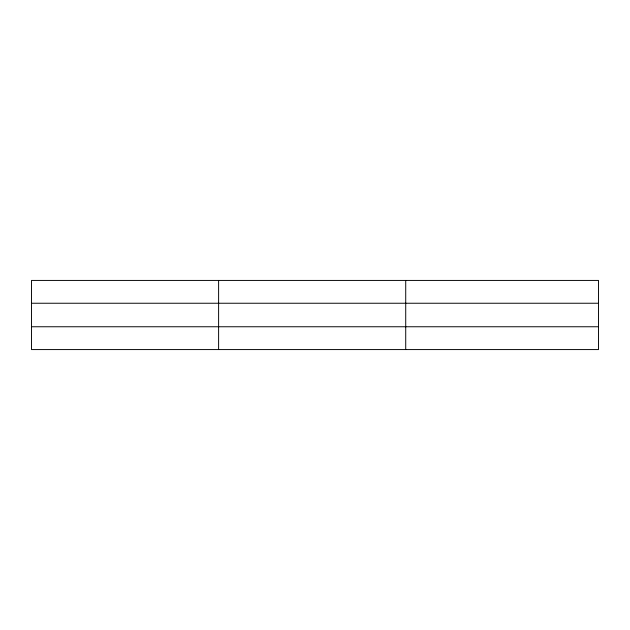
<?xml version="1.0" encoding="UTF-8"?>
<svg xmlns="http://www.w3.org/2000/svg" width="630" height="630" viewBox="0 0 630 630"><rect width="100%" height="100%" fill="white"/><g stroke="black" fill="none" stroke-linecap="round" stroke-linejoin="round"><path stroke-width="0.94" d="M218.61 280.429L218.61 349.571M405.72 280.429L405.72 349.571M598.5 326.757L598.5 349.571L31.5 349.571L31.5 280.429L598.5 280.429L598.5 326.757L31.5 326.757M31.5 303.243L598.5 303.243"/></g></svg>
